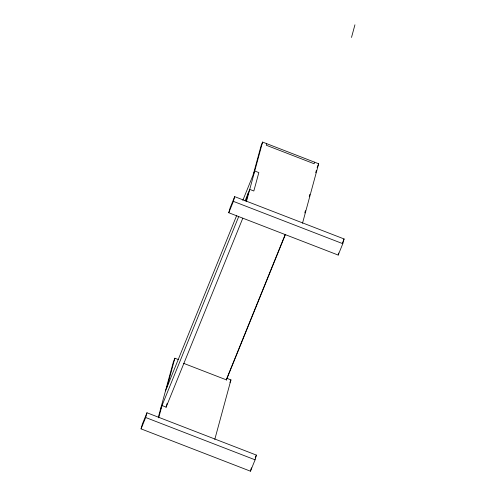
<?xml version="1.0" encoding="UTF-8"?>
<svg xmlns="http://www.w3.org/2000/svg" width="496" height="496" viewBox="0 0 496 496"><rect width="100%" height="100%" fill="white"/><g stroke="black" fill="none" stroke-linecap="round" stroke-linejoin="round"><path stroke-width="0.74" d="M141.062 428.879L142.346 424.148L146.965 412.771L256.376 455.092L255.087 459.823L250.474 471.2L141.062 428.879L145.675 417.508L146.965 412.771M158.317 417.291L173.34 361.999L174.883 358.205L178.3 359.532M158.677 417.837L162.018 405.542L166.123 407.129L167.121 403.453M167.022 387.134L174.883 358.205M228.774 212.747L230.057 208.01L234.676 196.639L344.088 238.954L342.804 243.691L338.185 255.068L228.774 212.747L233.387 201.37L234.676 196.639M246.028 201.159L248.192 193.204M253.196 174.79L261.057 145.861L262.595 142.073L318.668 163.761L302.504 223.25M246.394 201.705L262.595 142.073M266.693 143.66L266.265 145.235L314.135 163.754L314.563 162.173M214.793 439.388L230.956 379.893L226.852 378.312L226.424 379.886L183.557 363.308M351.503 37.448L354.938 24.8M304.804 212.914L305.412 210.682M309.25 196.552L309.857 194.32M315.716 172.757L316.318 170.525M250.474 471.2L251.391 467.821M338.185 255.068L338.737 253.034M165.484 390.929L236.71 215.419M242.817 200.372L254.733 171.002L258.838 172.589L253.834 190.997L249.73 189.41L245.08 200.874M160.481 409.336L238.681 216.634M166.036 407.34L242.786 218.221M227.056 377.803L285.2 234.527M226.337 380.097L285.355 234.67M229.927 382.422L230.956 379.893M317.13 167.555L318.668 163.761M255.223 457.932L256.376 455.092M342.358 243.22L344.088 238.954M233.387 201.37L342.804 243.691M145.675 417.508L255.087 459.823"/></g></svg>
